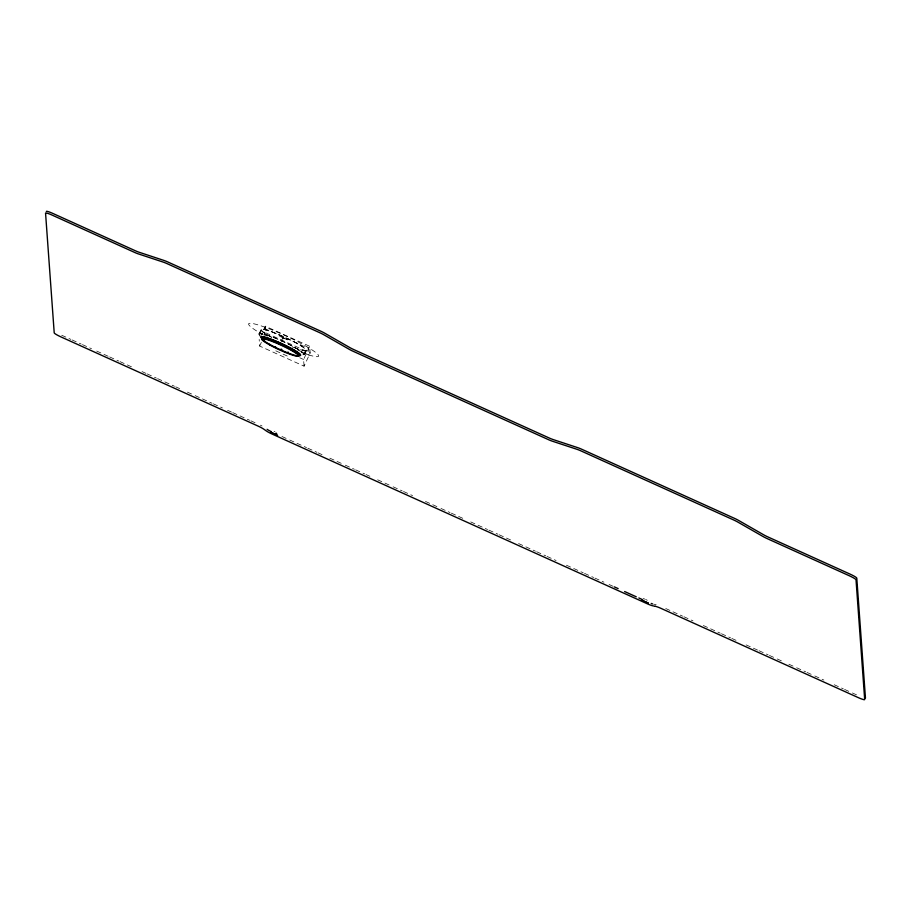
<?xml version="1.0" encoding="UTF-8"?>
<svg xmlns="http://www.w3.org/2000/svg" width="911" height="911" viewBox="0 0 911 911"><rect width="100%" height="100%" fill="white"/><g stroke="black" fill="none" stroke-linecap="round" stroke-linejoin="round"><path stroke-width="0.68" stroke-dasharray="4.55 3.42" d="M261.491 329.736L259.612 335.248M258.997 334.041L261.07 329.486L258.997 334.041L259.578 336.079M281.283 341.306L283.412 336.592M306.233 350.507L304.172 354.926L303.01 355.689M260.307 336.956L265.283 326.195L309.694 346.282L310.173 352.956L304.069 366.165L259.658 346.066L259.179 339.393M259.658 346.066L261.355 342.399M267.287 336.216L264.748 335.066L265.761 332.868L265.283 326.195M283.856 338.79C282.148 337.97 285.006 339.541 283.799 337.56L283.105 337.321M305.811 350.268L302.816 355.233M306.29 350.393L304.172 354.926M304.069 366.165L303.591 359.492L309.694 346.282M653.631 604.175L656.148 604.665M643.268 598.527L644.76 599.074M274.097 431.381L274.963 431.757M265.761 332.868L310.173 352.956M297.738 349.995L309.159 355.153L308.67 348.48L264.27 328.393L264.748 335.066M299.787 357.772L303.591 359.492M275.828 350.849L288.24 356.463M61.709 335.248L70.785 339.347M72.083 339.94L81.147 344.039M82.445 344.631L91.521 348.731M96.703 351.077L108.363 356.36M109.662 356.941L118.726 361.041M120.024 361.633L134.281 368.078M142.059 371.597L145.942 373.362M147.24 373.943L156.316 378.054M157.614 378.634L174.456 386.253M175.755 386.845L179.638 388.598M187.415 392.117L193.895 395.055M195.193 395.636L212.035 403.254M213.333 403.846L222.409 407.946M227.591 410.292L231.474 412.057M232.772 412.637L249.614 420.267M250.912 420.848L257.392 423.774M665.77 608.537L682.612 616.155M683.91 616.747L692.986 620.846M703.349 625.538L720.202 633.156M721.489 633.749L730.565 637.848M731.863 638.44L738.343 641.367M746.12 644.886L757.781 650.158M759.079 650.75L768.144 654.85M769.442 655.442L775.921 658.368M777.22 658.96L783.699 661.887M788.88 664.233L795.36 667.159M796.658 667.752L805.723 671.851M807.021 672.443L813.5 675.37M814.798 675.962L823.874 680.062M834.237 684.753L843.313 688.853M844.611 689.445L851.09 692.371M852.377 692.964L858.857 695.89M281.966 436.506L288.434 439.432M289.721 440.024L306.529 447.62M307.827 448.212L316.88 452.3M318.167 452.892L322.05 454.646M329.805 458.153L344.028 464.587M345.326 465.179L354.379 469.267M355.666 469.86L364.719 473.948M366.017 474.529L369.889 476.294M377.655 479.801L391.878 486.235M393.165 486.816L402.218 490.915M403.516 491.496L412.569 495.595M425.494 501.449L439.717 507.882M441.015 508.463L450.057 512.563M451.355 513.144L462.993 518.405M470.748 521.923L487.556 529.519M488.854 530.111L497.907 534.199M499.194 534.791L510.832 540.052M518.598 543.56L535.406 551.166M536.693 551.759L545.746 555.847M547.044 556.439L556.097 560.527M566.437 565.207L583.245 572.814M584.543 573.395L593.596 577.494M594.883 578.075L603.936 582.175M609.106 584.509L612.989 586.274M645.614 599.449L647.288 600.269M283.127 337.264L283.196 338.482M263.427 334.975A38.524 4.623 24.8 0 1 258.223 324.954A38.524 4.623 24.8 0 1 311.106 349.312A38.524 4.623 24.8 0 1 301.268 352.398M259.601 334.849A24.916 2.995 24.8 0 1 283.401 341.659A24.916 2.995 24.8 0 1 302.873 354.96M271.467 337.241A24.916 2.995 24.8 0 1 265.921 329.896A24.916 2.995 24.8 0 1 299.503 344.836A24.916 2.995 24.8 0 1 298.125 349.095M294.276 347.729A24.916 2.995 24.8 0 1 292.215 346.932M259.931 334.906A24.426 2.938 24.8 0 1 283.105 341.591A24.426 2.938 24.8 0 1 302.816 354.766M271.603 337.241A24.426 2.938 24.8 0 1 267.139 330.34A24.426 2.938 24.8 0 1 300.915 345.804A24.426 2.938 24.8 0 1 294.731 347.831M260.421 425.175A7.322 0.877 24.8 0 1 262.026 426.006M279.62 336.193L283.15 337.947L279.597 336.25M283.833 338.095L287.375 339.86L283.833 338.095"/><path stroke-width="1.37" d="M280.201 344.21L280.611 343.14L280.315 343.88M280.987 349.152L280.782 349.551M275.896 433.124L276.693 433.442M614.276 586.855L618.159 588.608M624.627 591.535L636.265 596.796M638.85 597.969L642.722 599.723M275.669 347.011L274.78 346.658M275.088 346.875L275.076 346.875M264.577 340.463A21.864 2.631 24.8 0 1 266.969 337.81A21.864 2.631 24.8 0 1 292.773 349.289A21.864 2.631 24.8 0 1 298.33 355.484M288.32 352.25A21.864 2.631 24.8 0 1 287.865 352.067M281.909 349.551A21.864 2.631 24.8 0 1 281.465 349.346M262.482 338.79A21.374 2.562 24.8 0 1 282.011 343.891A21.374 2.562 24.8 0 1 298.182 355.313M46.313 211.443A7.322 0.877 24.8 0 1 52.906 213.459L135.056 250.627A7.322 0.877 24.8 0 0 139.326 252.324L163.832 260.398A7.334 0.877 24.8 0 1 168.091 262.106L320.41 331.012A7.322 0.877 24.8 0 1 324.715 333.187L349.676 347.49A7.322 0.877 24.8 0 0 353.969 349.665L548.98 437.895A7.322 0.877 24.8 0 0 553.25 439.592L577.756 447.665A7.322 0.877 24.8 0 1 582.015 449.374L734.334 518.279A7.322 0.877 24.8 0 1 738.639 520.454L763.6 534.757A7.322 0.877 24.8 0 0 767.893 536.932L850.054 574.101A7.322 0.877 24.8 0 1 856.784 578.121L865.45 697.906A7.322 0.877 24.8 0 1 864.596 698.008M271.182 431.598A7.322 0.877 24.8 0 1 267.105 429.309M652.583 603.902A7.322 0.877 24.8 0 1 651.217 603.435M648.222 603.105L641.56 600.087L648.222 603.105M271 432.315L277.559 435.412L271 432.315M655.385 606.316L652.868 605.826A7.322 0.877 24.8 0 1 647.14 603.72L272.15 434.069A7.322 0.877 24.8 0 1 266.342 430.96L263.734 429.127A7.322 0.877 24.8 0 0 257.927 426.018L60.946 336.899A7.322 0.877 24.8 0 1 54.216 332.879L45.55 213.094A7.322 0.877 24.8 0 1 52.143 215.11L134.293 252.279A7.322 0.877 24.8 0 0 138.563 253.975L163.069 262.049A7.334 0.877 24.8 0 1 167.339 263.757L319.647 332.663A7.322 0.877 24.8 0 1 323.952 334.838L348.913 349.141A7.322 0.877 24.8 0 0 353.206 351.316L548.217 439.546A7.322 0.877 24.8 0 0 552.487 441.243L576.993 449.317A7.322 0.877 24.8 0 1 581.252 451.025L733.571 519.93A7.322 0.877 24.8 0 1 737.876 522.105L762.837 536.408A7.322 0.877 24.8 0 0 767.13 538.583L849.291 575.752A7.322 0.877 24.8 0 1 856.021 579.772L864.687 699.557A7.322 0.877 24.8 0 1 858.094 697.541L661.113 608.423A7.322 0.877 24.8 0 0 655.385 606.316M270.032 345.121A20.395 2.448 24.8 0 0 298.706 356.042A20.395 2.448 24.8 0 0 271.842 341.283A20.395 2.448 24.8 0 0 270.032 345.121M269.588 344.324A20.395 2.448 24.8 0 0 298.854 355.689A20.395 2.448 24.8 0 0 272.753 341.124A20.395 2.448 24.8 0 0 269.588 344.324"/></g></svg>
